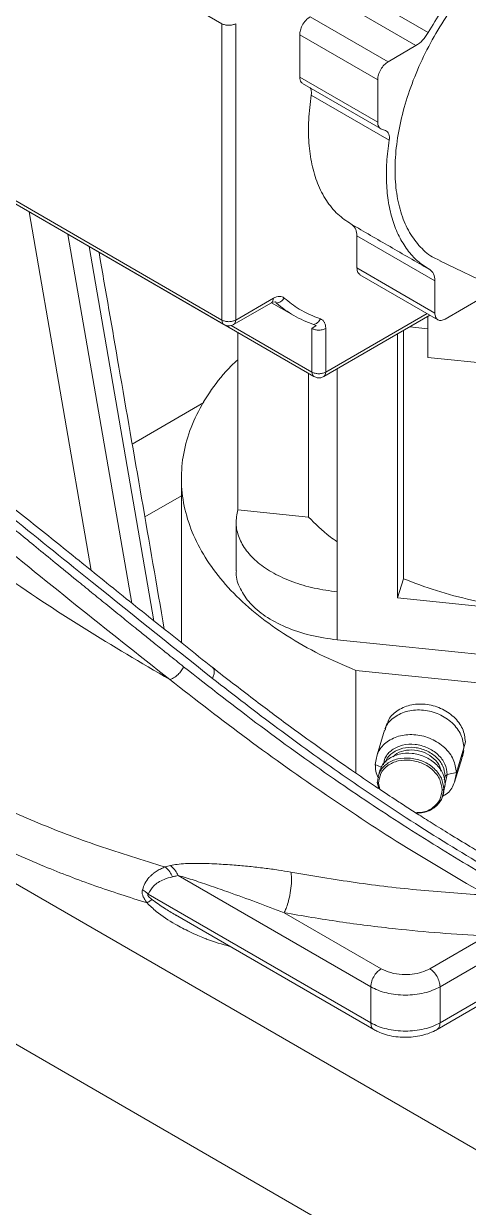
# Model space of a CAD drawing. Header units: millimetres. Extents: x 169 to 14583, y -399 to 10804.
# Drawn here: x 11719.4 to 11810.2, y 7914.5 to 8155.9 of the extents above; entities that cross this region are included whole.
import ezdxf

# ---------------------------------------------------------------- set-up
doc = ezdxf.new("R2010")
doc.units = ezdxf.units.MM
doc.header["$LTSCALE"] = 35

msp = doc.modelspace()

# ---------------------------------------------------------------- linework, layer by layer
at = {"color": 7, "linetype": 'Continuous', "lineweight": 18}
for p, q in [((12380.16, 7565.441), (10258.84, 8790.053)), ((12380.16, 7598.098), (10315.408, 8790.053)), ((11667.948, 8208.942), (11759.872, 8155.875)), ((11786.101, 8163.252), (11802.011, 8154.067)), ((11783.583, 8160.582), (11799.493, 8151.398)), ((11759.872, 8155.875), (11759.872, 8095.451)), ((11762.7, 8155.875), (11762.7, 8095.451)), ((11777.903, 8157.303), (11793.813, 8148.118)), ((11775.781, 8153.629), (11775.781, 8144.999)), ((11775.781, 8153.629), (11791.691, 8144.444)), ((11799.493, 8151.398), (11793.813, 8148.118)), ((11759.872, 8095.451), (11667.948, 8148.518)), ((11668.362, 8147.602), (11760.286, 8094.536)), ((11775.781, 8144.999), (11791.691, 8135.815)), ((11776.327, 8143.674), (11792.237, 8134.49)), ((11791.691, 8144.444), (11791.691, 8135.815)), ((11778.127, 8141.304), (11794.037, 8132.119)), ((11686.747, 8136.985), (11778.671, 8083.919)), ((11792.478, 8134.365), (11793.292, 8134.074)), ((11720.516, 8117.491), (11733.194, 8044.399)), ((11741.5, 8037.729), (11728.46, 8112.905)), ((11787.449, 8112.624), (11787.449, 8106.064)), ((11787.449, 8112.624), (11803.359, 8103.439)), ((11732.782, 8110.413), (11746.018, 8034.105)), ((11804.364, 8107.486), (11819.608, 8100.273)), ((11787.449, 8106.064), (11803.359, 8096.879)), ((11788.07, 8104.691), (11803.98, 8095.506)), ((11803.359, 8103.439), (11803.359, 8096.879)), ((11770.406, 8099.9), (11762.7, 8095.451)), ((11805.48, 8095.654), (11812.953, 8099.969)), ((11762.286, 8094.536), (11769.991, 8098.984)), ((11769.996, 8098.986), (11774.58, 8096.34)), ((11770.242, 8099.121), (11770.817, 8099.138)), ((11770.817, 8099.138), (11771.014, 8098.919)), ((11780.67, 8083.919), (11802.361, 8096.441)), ((11781.085, 8084.835), (11801.775, 8096.779)), ((11801.89, 8096.169), (11801.89, 8087.816)), ((11761.784, 8094.344), (11778.256, 8084.835)), ((11763.159, 8092.873), (11763.159, 8056.75)), ((11779.121, 8094.342), (11778.256, 8093.733)), ((11778.256, 8093.733), (11778.256, 8084.835)), ((11778.593, 8094.543), (11779.121, 8094.342)), ((11781.085, 8084.835), (11781.085, 8093.733)), ((11795.748, 8092.623), (11795.748, 8038.778)), ((11796.943, 8093.313), (11796.943, 8042.688)), ((11801.89, 8093.678), (11798.222, 8094.051)), ((11801.89, 8087.816), (11840.298, 8083.906)), ((11783.438, 8040.031), (11783.438, 8085.517)), ((11777.593, 8084.541), (11777.593, 8055.281)), ((11741.578, 8070.165), (11756.21, 8078.611)), ((11751.618, 8063.177), (11751.618, 8029.698)), ((11744.153, 8055.322), (11751.618, 8059.631)), ((11763.159, 8056.75), (11777.593, 8055.281)), ((11762.78, 8054.13), (11762.78, 8044.332)), ((11795.748, 8038.778), (11796.943, 8042.688)), ((11783.438, 8040.031), (11783.438, 8030.233)), ((11795.748, 8038.778), (11849.913, 8033.265)), ((11783.438, 8030.233), (11862.223, 8022.213)), ((11787.247, 8003.054), (11787.247, 8023.983)), ((11787.247, 8023.983), (11854.941, 8017.092)), ((11793.61, 8013.227), (11793.162, 8011.996)), ((11793.104, 8011.852), (11791.566, 8006.816)), ((11807.749, 8003.161), (11809.287, 8008.197)), ((11808.81, 8006.257), (11809.287, 8008.197)), ((11809.164, 8007.675), (11809.602, 8009.459)), ((11807.386, 8001.19), (11808.925, 8006.226)), ((11808.975, 8006.364), (11809.293, 8007.641)), ((11791.204, 8004.845), (11792.424, 8004.254)), ((11792.214, 8003.801), (11791.919, 8002.834)), ((11791.607, 8001.179), (11791.906, 7999.903)), ((11791.851, 8000.979), (11792.142, 7999.747)), ((11805.092, 7999.131), (11805.493, 8000.762)), ((11805.198, 7999.796), (11805.493, 8000.762)), ((11805.269, 8001.718), (11805.455, 8002.466)), ((11805.446, 8000.927), (11805.9, 8002.772)), ((11805.9, 8002.772), (11807.749, 8003.161)), ((11804.886, 7998.141), (11805.181, 7999.107)), ((11749.403, 7984.213), (11748.3, 7983.929)), ((11750.954, 7982.197), (11790.277, 7959.496)), ((11744.838, 7978.378), (11790.277, 7952.147)), ((11792.398, 7963.17), (11772.599, 7974.6)), ((11750.389, 7974.159), (11790.899, 7950.773)), ((11750.395, 7974.167), (11750.581, 7974.056)), ((11802.298, 7963.17), (11813.838, 7969.832)), ((11804.419, 7959.496), (11824.998, 7971.376)), ((11837.724, 7971.373), (11804.419, 7952.147)), ((11803.798, 7950.773), (11828.202, 7964.862)), ((11790.277, 7952.147), (11790.277, 7959.496)), ((11804.419, 7952.147), (11804.419, 7959.496))]:
    msp.add_line(p, q, dxfattribs=at)
at = {"color": 7, "linetype": 'Continuous', "lineweight": 18, "flags": 128}
for points in [[(11809.287, 8008.197), (11809.464, 8008.904), (11809.602, 8009.459)], [(11805.455, 8002.466), (11805.704, 8002.638), (11805.9, 8002.772)]]:
    msp.add_lwpolyline(points, dxfattribs=at)
at = {"color": 7, "linetype": 'Continuous', "lineweight": 18}
for points, knots in [([(11843.366, 8175.995), (11843.01, 8176.257), (11841.703, 8177.221), (11838.949, 8178.035), (11835.21, 8178.401), (11831.15, 8177.847), (11826.906, 8176.452), (11822.571, 8174.233), (11818.25, 8171.246), (11814.047, 8167.562), (11810.062, 8163.271), (11806.391, 8158.474), (11803.122, 8153.287), (11800.333, 8147.834), (11798.092, 8142.246), (11796.451, 8136.656), (11795.451, 8131.2), (11795.115, 8126.007), (11795.451, 8121.201), (11796.453, 8116.903), (11798.087, 8113.196), (11800.352, 8110.239), (11802.489, 8108.346), (11804.004, 8107.747), (11804.416, 8107.584)], [0, 0, 0, 0, 0.0179929, 0.0661949, 0.114397, 0.162599, 0.210801, 0.2590031, 0.3072051, 0.3554071, 0.4036092, 0.4518112, 0.5000132, 0.5482153, 0.5964173, 0.6446194, 0.6928214, 0.7410234, 0.7892255, 0.8374275, 0.8856295, 0.9338316, 0.9820336, 1, 1, 1, 1]), ([(11828.989, 8179.189), (11827.782, 8178.72), (11825.362, 8177.78), (11821.673, 8175.666), (11818.012, 8173.092), (11814.434, 8170.032), (11810.987, 8166.551), (11807.732, 8162.685), (11804.683, 8158.524), (11802.901, 8155.551), (11802.011, 8154.067)], [0, 0, 0, 0, 0.1247416, 0.2499986, 0.3752374, 0.4999989, 0.6247358, 0.7499754, 0.8752197, 1, 1, 1, 1]), ([(11777.903, 8157.303), (11777.591, 8157.077), (11776.969, 8156.625), (11776.272, 8155.567), (11775.856, 8154.519), (11775.806, 8153.925), (11775.781, 8153.629)], [0, 0, 0, 0, 0.279619, 0.5592379, 0.779619, 1, 1, 1, 1]), ([(11802.011, 8154.067), (11801.644, 8153.508), (11800.909, 8152.39), (11799.965, 8151.729), (11799.493, 8151.398)], [0, 0, 0, 0, 0.4997587, 1, 1, 1, 1]), ([(11793.813, 8148.118), (11793.535, 8147.92), (11792.98, 8147.524), (11792.277, 8146.556), (11791.789, 8145.463), (11791.724, 8144.784), (11791.691, 8144.444)], [0, 0, 0, 0, 0.24998, 0.4999797, 0.7497887, 1, 1, 1, 1]), ([(11775.781, 8144.999), (11775.821, 8144.604), (11775.879, 8144.022), (11776.241, 8143.794), (11776.357, 8143.72)], [0, 0, 0, 0, 0.6787975, 1, 1, 1, 1]), ([(11778.127, 8141.304), (11777.912, 8139.613), (11777.481, 8136.232), (11777.555, 8131.503), (11778.159, 8127.142), (11779.348, 8123.183), (11781.127, 8119.748), (11783.412, 8116.911), (11785.326, 8115.642), (11786.26, 8115.023)], [0, 0, 0, 0, 0.140991, 0.281982, 0.4229729, 0.5639639, 0.7116572, 0.8593505, 1, 1, 1, 1]), ([(11777.912, 8142.774), (11777.977, 8142.669), (11778.202, 8142.31), (11778.158, 8141.721), (11778.127, 8141.304)], [0, 0, 0, 0, 0.2915226, 1, 1, 1, 1]), ([(11791.691, 8135.815), (11791.701, 8135.64), (11791.721, 8135.289), (11791.887, 8134.868), (11792.13, 8134.534), (11792.363, 8134.421), (11792.478, 8134.365)], [0, 0, 0, 0, 0.2479279, 0.4991174, 0.7510504, 1, 1, 1, 1]), ([(11793.292, 8134.074), (11793.43, 8134.003), (11793.71, 8133.858), (11793.966, 8133.398), (11794.106, 8132.822), (11794.06, 8132.352), (11794.037, 8132.119)], [0, 0, 0, 0, 0.2473459, 0.4994327, 0.7519475, 1, 1, 1, 1]), ([(11794.037, 8132.119), (11793.84, 8130.611), (11793.445, 8127.589), (11793.431, 8123.32), (11793.83, 8119.323), (11794.691, 8115.688), (11795.982, 8112.454), (11797.703, 8109.688), (11799.782, 8107.368), (11801.465, 8106.281), (11802.305, 8105.738)], [0, 0, 0, 0, 0.1247416, 0.2499986, 0.3752374, 0.4999989, 0.6247358, 0.7499754, 0.8752197, 1, 1, 1, 1]), ([(11786.396, 8114.923), (11786.729, 8114.635), (11787.325, 8114.121), (11787.411, 8113.082), (11787.449, 8112.624)], [0, 0, 0, 0, 0.5592242, 1, 1, 1, 1]), ([(11748.124, 8032.425), (11745.035, 8050.235), (11740.593, 8075.845), (11736.152, 8101.45), (11734.799, 8109.249)], [0, 0, 0, 0, 0.6954124, 1, 1, 1, 1]), ([(11787.449, 8106.064), (11787.482, 8105.717), (11787.541, 8105.097), (11787.927, 8104.843), (11788.097, 8104.731)], [0, 0, 0, 0, 0.5594535, 1, 1, 1, 1]), ([(11802.305, 8105.738), (11802.606, 8105.488), (11803.207, 8104.987), (11803.308, 8103.955), (11803.359, 8103.439)], [0, 0, 0, 0, 0.4997587, 1, 1, 1, 1]), ([(11770.406, 8099.9), (11770.381, 8099.705), (11770.333, 8099.315), (11770.144, 8099.014), (11769.991, 8098.984), (11769.991, 8098.984)], [0, 0, 0, 0, 0.4999486, 0.9998972, 1, 1, 1, 1]), ([(11772.628, 8099.937), (11772.485, 8100.037), (11772.199, 8100.237), (11771.648, 8100.304), (11771.044, 8100.218), (11770.618, 8100.006), (11770.406, 8099.9)], [0, 0, 0, 0, 0.2499167, 0.5, 0.7500833, 1, 1, 1, 1]), ([(11780.005, 8095.676), (11778.51, 8096.268), (11775.839, 8097.325), (11773.61, 8099.138), (11772.628, 8099.937)], [0, 0, 0, 0, 0.5599309, 1, 1, 1, 1]), ([(11769.991, 8098.984), (11770.053, 8099.016), (11770.217, 8099.099), (11770.249, 8099.101), (11770.27, 8099.102)], [0, 0, 0, 0, 0.3767815, 1, 1, 1, 1]), ([(11760.342, 8094.525), (11760.323, 8094.528), (11760.149, 8094.556), (11759.942, 8094.863), (11759.895, 8095.255), (11759.872, 8095.451)], [0, 0, 0, 0, 0.057396, 0.528698, 1, 1, 1, 1]), ([(11762.286, 8094.536), (11762.405, 8094.636), (11762.642, 8094.836), (11762.681, 8095.246), (11762.7, 8095.451)], [0, 0, 0, 0, 0.4999644, 1, 1, 1, 1]), ([(11781.085, 8093.733), (11781.07, 8093.97), (11781.041, 8094.445), (11780.814, 8095.011), (11780.48, 8095.454), (11780.164, 8095.602), (11780.005, 8095.676)], [0, 0, 0, 0, 0.24991666, 0.5, 0.75008334, 1, 1, 1, 1]), ([(11803.359, 8096.879), (11803.391, 8096.578), (11803.457, 8095.975), (11803.944, 8095.444), (11804.647, 8095.287), (11805.202, 8095.532), (11805.48, 8095.654)], [0, 0, 0, 0, 0.24998, 0.4999797, 0.7497887, 1, 1, 1, 1]), ([(11760.34, 8094.522), (11760.545, 8094.426), (11760.965, 8094.231), (11761.683, 8094.255), (11762.102, 8094.452), (11762.307, 8094.548)], [0, 0, 0, 0, 0.3280078, 0.6717507, 1, 1, 1, 1]), ([(11781.085, 8093.733), (11780.851, 8093.628), (11780.382, 8093.42), (11779.539, 8093.37), (11778.795, 8093.479), (11778.436, 8093.648), (11778.256, 8093.733)], [0, 0, 0, 0, 0.279619, 0.5592379, 0.779619, 1, 1, 1, 1]), ([(11650.913, 8090.295), (11651.689, 8089.885), (11653.24, 8089.063), (11655.821, 8087.492), (11658.532, 8085.711), (11661.673, 8083.515), (11665.23, 8080.906), (11669.176, 8077.914), (11674.537, 8073.778), (11681.307, 8068.503), (11689.493, 8062.194), (11700.551, 8053.862), (11714.561, 8043.81), (11731.666, 8032.421), (11743.387, 8025.568), (11749.24, 8022.146)], [0, 0, 0, 0, 0.0282868, 0.0565648, 0.0851011, 0.1140743, 0.1534742, 0.1937041, 0.2346093, 0.3178281, 0.4022353, 0.4872891, 0.6582088, 0.8293081, 1, 1, 1, 1]), ([(11763.159, 8087.351), (11762.701, 8086.938), (11760.569, 8085.016), (11757.674, 8081.28), (11754.57, 8076.204), (11752.548, 8070.939), (11751.546, 8065.581), (11751.606, 8060.191), (11752.715, 8054.839), (11754.86, 8049.593), (11758.021, 8044.521), (11762.15, 8039.687), (11767.193, 8035.15), (11773.104, 8030.981), (11779.749, 8027.186), (11784.75, 8025.05), (11787.247, 8023.983)], [0, 0, 0, 0, 0.02059908, 0.09587695, 0.17114921, 0.24662979, 0.32190767, 0.39717992, 0.47266051, 0.54793838, 0.62321064, 0.69869122, 0.77396909, 0.84924045, 0.92471748, 1, 1, 1, 1]), ([(11781.085, 8084.835), (11780.979, 8084.782), (11780.773, 8084.679), (11780.3, 8084.542), (11779.659, 8084.464), (11779.03, 8084.553), (11778.564, 8084.695), (11778.364, 8084.786), (11778.256, 8084.835)], [0, 0, 0, 0, 0.1348068, 0.2620318, 0.5033312, 0.7448669, 0.8630651, 1, 1, 1, 1]), ([(11778.726, 8083.908), (11778.707, 8083.911), (11778.534, 8083.94), (11778.327, 8084.246), (11778.28, 8084.638), (11778.256, 8084.835)], [0, 0, 0, 0, 0.0573668, 0.5286834, 1, 1, 1, 1]), ([(11778.725, 8083.905), (11778.93, 8083.809), (11779.349, 8083.614), (11780.066, 8083.638), (11780.486, 8083.835), (11780.691, 8083.931)], [0, 0, 0, 0, 0.3278692, 0.671686, 1, 1, 1, 1]), ([(11781.085, 8084.835), (11781.065, 8084.63), (11781.027, 8084.219), (11780.789, 8084.019), (11780.671, 8083.919)], [0, 0, 0, 0, 0.5000172, 1, 1, 1, 1]), ([(11757.946, 8024.631), (11754.283, 8027.531), (11747.093, 8033.222), (11736.554, 8041.689), (11726.433, 8049.85), (11716.699, 8057.649), (11707.33, 8065.05), (11701.128, 8069.685), (11698.095, 8071.951)], [0, 0, 0, 0, 0.1837848, 0.360681, 0.5307129, 0.6939116, 0.850321, 1, 1, 1, 1]), ([(11752.066, 8024.754), (11751.032, 8025.58), (11749.145, 8027.086), (11746.591, 8029.134), (11744.342, 8030.943), (11742.018, 8032.817), (11739.271, 8035.038), (11736.284, 8037.459), (11733.215, 8039.955), (11729.774, 8042.758), (11726.009, 8045.833), (11722.068, 8049.055), (11718.636, 8051.86), (11709.78, 8059.098), (11702.049, 8065.249), (11695.278, 8070.636)], [0, 0, 0, 0, 0.0544495, 0.0993295, 0.1346398, 0.1731274, 0.2220547, 0.2797512, 0.3310765, 0.3844936, 0.4619409, 0.530609, 0.5933544, 0.6438447, 1, 1, 1, 1]), ([(11698.205, 8069.628), (11703.839, 8065.353), (11715.112, 8056.799), (11734.888, 8040.737), (11749.213, 8029.339), (11757.969, 8022.372)], [0, 0, 0, 0, 0.2797101, 0.5597254, 1, 1, 1, 1]), ([(11691.742, 8068.055), (11698.138, 8062.993), (11710.94, 8052.862), (11729.995, 8037.329), (11742.824, 8027.208), (11749.24, 8022.146)], [0, 0, 0, 0, 0.33291766, 0.66635227, 1, 1, 1, 1]), ([(11763.159, 8056.75), (11762.968, 8055.817), (11762.584, 8053.938), (11763.258, 8051.103), (11764.753, 8048.389), (11767.17, 8045.914), (11770.373, 8043.755), (11774.278, 8042.016), (11778.662, 8040.681), (11781.853, 8040.247), (11783.438, 8040.031)], [0, 0, 0, 0, 0.1242246, 0.2500096, 0.3757442, 0.499997, 0.6241979, 0.7499627, 0.8757224, 1, 1, 1, 1]), ([(11777.593, 8055.281), (11778.949, 8053.904), (11780.697, 8052.128), (11782.936, 8050.553), (11783.438, 8050.2)], [0, 0, 0, 0, 0.7756131, 1, 1, 1, 1]), ([(11762.865, 8044.329), (11762.841, 8044.149), (11762.672, 8042.917), (11763.528, 8040.629), (11765.468, 8037.661), (11768.64, 8034.972), (11772.814, 8032.735), (11777.833, 8031.029), (11781.57, 8030.498), (11783.438, 8030.233)], [0, 0, 0, 0, 0.0269578, 0.185376, 0.3437941, 0.5022123, 0.6681415, 0.8340708, 1, 1, 1, 1]), ([(11796.943, 8042.688), (11799.161, 8041.847), (11803.599, 8040.166), (11810.875, 8038.271), (11818.464, 8036.873), (11826.43, 8036.019), (11834.638, 8035.763), (11842.581, 8036.051), (11847.601, 8036.723), (11849.913, 8037.033)], [0, 0, 0, 0, 0.1430752, 0.2861503, 0.4292255, 0.5723007, 0.7221796, 0.8720585, 1, 1, 1, 1]), ([(11749.24, 8022.146), (11749.499, 8022.232), (11750.047, 8022.414), (11750.892, 8023.092), (11751.609, 8023.917), (11751.916, 8024.478), (11752.066, 8024.754)], [0, 0, 0, 0, 0.25574, 0.541438, 0.7741872, 1, 1, 1, 1]), ([(11826.089, 7975.316), (11821.313, 7977.932), (11811.762, 7983.165), (11797.708, 7991.829), (11783.031, 8001.571), (11767.773, 8012.469), (11757.302, 8020.659), (11752.066, 8024.754)], [0, 0, 0, 0, 0.1866212, 0.3732668, 0.5599337, 0.7799551, 1, 1, 1, 1]), ([(11757.969, 8022.372), (11758.073, 8022.625), (11758.29, 8023.154), (11758.35, 8023.867), (11758.239, 8024.4), (11757.999, 8024.536), (11757.911, 8024.586)], [0, 0, 0, 0, 0.2575554, 0.5388987, 0.8311348, 1, 1, 1, 1]), ([(11827.153, 7978.736), (11825.168, 7979.805), (11821.382, 7981.844), (11816.022, 7984.885), (11811.236, 7987.688), (11807.018, 7990.232), (11803.361, 7992.494), (11800.257, 7994.452), (11797.586, 7996.166), (11794.634, 7998.087), (11790.907, 8000.556), (11786.039, 8003.859), (11780.257, 8007.895), (11773.579, 8012.708), (11766.023, 8018.332), (11760.738, 8022.453), (11757.943, 8024.633)], [0, 0, 0, 0, 0.0829099, 0.1581157, 0.225613, 0.2853983, 0.3374688, 0.3818223, 0.418457, 0.4523486, 0.5091821, 0.5797875, 0.6641682, 0.762328, 0.8742707, 1, 1, 1, 1]), ([(11749.24, 8022.146), (11754.528, 8018.041), (11765.063, 8009.863), (11781.183, 7998.473), (11797.431, 7987.778), (11808.473, 7981.363), (11813.973, 7978.168)], [0, 0, 0, 0, 0.2528875, 0.5038468, 0.7528823, 1, 1, 1, 1]), ([(11757.969, 8022.372), (11762.389, 8018.946), (11771.121, 8012.179), (11784.31, 8002.725), (11798.096, 7993.469), (11812.457, 7984.518), (11822.616, 7978.94), (11827.614, 7976.196)], [0, 0, 0, 0, 0.19728732, 0.38970696, 0.5772471, 0.79200611, 1, 1, 1, 1]), ([(11809.287, 8008.197), (11809.163, 8009.107), (11808.914, 8010.928), (11807.001, 8013.406), (11804.266, 8015.21), (11801.018, 8016.075), (11797.75, 8015.877), (11795.075, 8014.607), (11793.479, 8013.108), (11793.262, 8012.031), (11793.219, 8011.821)], [0, 0, 0, 0, 0.13807751, 0.27615502, 0.41423253, 0.55231005, 0.69038756, 0.82846507, 0.96654258, 1, 1, 1, 1]), ([(11809.602, 8009.459), (11809.479, 8010.362), (11809.232, 8012.168), (11807.335, 8014.625), (11804.622, 8016.415), (11801.402, 8017.273), (11798.158, 8017.076), (11795.514, 8015.815), (11793.95, 8014.374), (11793.736, 8013.36), (11793.703, 8013.203)], [0, 0, 0, 0, 0.1392055, 0.2784109, 0.4176164, 0.5568219, 0.6960274, 0.8352328, 0.9744383, 1, 1, 1, 1]), ([(11805.9, 8002.772), (11805.801, 8003.498), (11805.603, 8004.95), (11804.078, 8006.925), (11801.898, 8008.363), (11799.306, 8009.054), (11796.71, 8008.892), (11794.544, 8007.893), (11793.133, 8006.421), (11792.946, 8005.241), (11792.87, 8004.762)], [0, 0, 0, 0, 0.1301536, 0.2603073, 0.3904609, 0.5206145, 0.6507682, 0.7809218, 0.9110754, 1, 1, 1, 1]), ([(11805.455, 8002.466), (11805.358, 8003.154), (11805.165, 8004.528), (11803.73, 8006.406), (11801.655, 8007.761), (11799.204, 8008.425), (11796.736, 8008.264), (11794.712, 8007.314), (11793.526, 8006.201), (11793.36, 8005.419), (11793.333, 8005.289)], [0, 0, 0, 0, 0.1389129, 0.277831, 0.4167451, 0.5556633, 0.6945774, 0.8334956, 0.9723636, 1, 1, 1, 1]), ([(11798.35, 8005.706), (11797.5, 8005.709), (11795.799, 8005.715), (11793.643, 8004.698), (11792.152, 8003.063), (11791.951, 8001.673), (11791.851, 8000.979)], [0, 0, 0, 0, 0.24998832, 0.50012154, 0.75004514, 1, 1, 1, 1]), ([(11805.493, 8000.762), (11805.391, 8001.51), (11805.186, 8003.006), (11803.615, 8005.041), (11801.368, 8006.523), (11798.7, 8007.234), (11796.018, 8007.07), (11793.811, 8006.031), (11792.471, 8004.734), (11792.289, 8003.775), (11792.243, 8003.531)], [0, 0, 0, 0, 0.13621159, 0.27242319, 0.40863478, 0.54484637, 0.68105797, 0.81726956, 0.95348087, 1, 1, 1, 1]), ([(11804.591, 8003.488), (11804.541, 8003.78), (11804.388, 8004.687), (11803.245, 8006.063), (11801.415, 8007.289), (11799.191, 8007.884), (11797.029, 8007.717), (11795.471, 8007.144), (11794.967, 8006.511), (11794.846, 8006.358)], [0, 0, 0, 0, 0.0821164, 0.2547401, 0.4273637, 0.5999874, 0.7726111, 0.9452347, 1, 1, 1, 1]), ([(11804.85, 7999.655), (11804.75, 8000.37), (11804.549, 8001.8), (11803.058, 8003.739), (11800.902, 8005.197), (11799.201, 8005.536), (11798.35, 8005.706)], [0, 0, 0, 0, 0.2497249, 0.4998595, 0.7500311, 1, 1, 1, 1]), ([(11697.772, 8004.91), (11701.567, 8002.819), (11709.138, 7998.648), (11721.553, 7993.114), (11734.541, 7988.115), (11743.722, 7985.322), (11748.3, 7983.929)], [0, 0, 0, 0, 0.2518937, 0.5025185, 0.7518837, 1, 1, 1, 1]), ([(11791.204, 8004.845), (11791.225, 8003.903), (11791.247, 8002.934), (11791.868, 8002.11), (11791.885, 8002.087)], [0, 0, 0, 0, 0.97225341, 1, 1, 1, 1]), ([(11804.963, 7998.394), (11805.086, 7998.446), (11806.116, 7998.888), (11807.336, 8000.557), (11807.611, 8002.293), (11807.749, 8003.161)], [0, 0, 0, 0, 0.0632586, 0.5316293, 1, 1, 1, 1]), ([(11799.414, 7994.997), (11799.897, 7995.004), (11801.225, 7995.022), (11803.052, 7995.949), (11804.55, 7997.568), (11804.75, 7998.959), (11804.85, 7999.655)], [0, 0, 0, 0, 0.1601214, 0.4402258, 0.7200954, 1, 1, 1, 1]), ([(11799.527, 7994.924), (11800.029, 7994.93), (11801.416, 7994.946), (11803.315, 7995.925), (11804.893, 7997.609), (11805.096, 7999.067), (11805.198, 7999.796)], [0, 0, 0, 0, 0.1591454, 0.4394303, 0.7197151, 1, 1, 1, 1]), ([(11699.766, 7995.694), (11703.551, 7993.611), (11711.121, 7989.447), (11722.682, 7984.334), (11733.843, 7980.026), (11741.021, 7977.739), (11744.609, 7976.595)], [0, 0, 0, 0, 0.27997468, 0.55995572, 0.77997283, 1, 1, 1, 1]), ([(11748.3, 7983.929), (11748.049, 7983.827), (11747.484, 7983.598), (11746.671, 7983.159), (11745.949, 7982.659), (11745.404, 7982.184), (11744.8, 7981.547), (11744.158, 7980.672), (11743.82, 7979.716), (11743.666, 7979.28)], [0, 0, 0, 0, 0.12703791, 0.28514259, 0.43163012, 0.53505603, 0.61540154, 0.8249831, 1, 1, 1, 1]), ([(11748.3, 7983.929), (11748.639, 7983.613), (11749.244, 7983.048), (11749.643, 7982.266), (11749.819, 7981.921)], [0, 0, 0, 0, 0.5599273, 1, 1, 1, 1]), ([(11773.966, 7982.86), (11773.119, 7983.006), (11771.282, 7983.324), (11768.451, 7983.704), (11765.431, 7984.044), (11762.19, 7984.333), (11759.287, 7984.522), (11756.928, 7984.617), (11755.223, 7984.652), (11753.787, 7984.649), (11752.269, 7984.6), (11750.771, 7984.498), (11749.837, 7984.303), (11749.403, 7984.213)], [0, 0, 0, 0, 0.0898573, 0.1950413, 0.3081519, 0.4265847, 0.5675169, 0.6540545, 0.7189281, 0.7852998, 0.8434565, 0.9272097, 1, 1, 1, 1]), ([(11749.403, 7984.213), (11749.763, 7983.88), (11750.379, 7983.312), (11750.785, 7982.524), (11750.954, 7982.197)], [0, 0, 0, 0, 0.5851294, 1, 1, 1, 1]), ([(11749.819, 7981.921), (11749.233, 7981.764), (11748.188, 7981.483), (11746.92, 7980.832), (11745.718, 7979.969), (11745.18, 7978.996), (11744.838, 7978.378)], [0, 0, 0, 0, 0.2873443, 0.5136111, 0.6909962, 1, 1, 1, 1]), ([(11749.819, 7981.921), (11750.031, 7981.971), (11750.411, 7982.061), (11750.788, 7982.155), (11750.954, 7982.197)], [0, 0, 0, 0, 0.5600122, 1, 1, 1, 1]), ([(11772.599, 7974.6), (11770.686, 7975.325), (11766.836, 7976.785), (11761.908, 7978.551), (11757.695, 7980.027), (11754.197, 7981.232), (11752.024, 7981.878), (11750.954, 7982.197)], [0, 0, 0, 0, 0.2497605, 0.5024607, 0.6709126, 0.8379962, 1, 1, 1, 1]), ([(11773.966, 7982.86), (11774.019, 7982.519), (11774.133, 7981.792), (11774.06, 7980.094), (11773.792, 7978.266), (11773.406, 7976.66), (11773.006, 7975.433), (11772.73, 7974.868), (11772.599, 7974.6)], [0, 0, 0, 0, 0.1703437, 0.36237934, 0.56480294, 0.72144999, 0.86800644, 1, 1, 1, 1]), ([(11813.973, 7978.168), (11809.46, 7978.473), (11800.434, 7979.082), (11787.054, 7980.651), (11778.329, 7982.124), (11773.966, 7982.86)], [0, 0, 0, 0, 0.3333164, 0.6666503, 1, 1, 1, 1]), ([(11743.666, 7979.28), (11743.634, 7979.113), (11743.569, 7978.78), (11743.7, 7978.157), (11744.022, 7977.409), (11744.395, 7976.892), (11744.609, 7976.595)], [0, 0, 0, 0, 0.2139677, 0.4246752, 0.6694069, 1, 1, 1, 1]), ([(11743.666, 7979.28), (11743.905, 7979.127), (11744.33, 7978.855), (11744.683, 7978.523), (11744.838, 7978.378)], [0, 0, 0, 0, 0.5621322, 1, 1, 1, 1]), ([(11744.609, 7976.595), (11744.832, 7976.761), (11745.231, 7977.058), (11745.491, 7977.214), (11745.605, 7977.283)], [0, 0, 0, 0, 0.56, 1, 1, 1, 1]), ([(11744.838, 7978.378), (11744.82, 7978.365), (11744.788, 7978.341), (11744.762, 7978.282), (11744.763, 7978.209), (11744.794, 7978.115), (11744.871, 7977.991), (11745.125, 7977.677), (11745.391, 7977.459), (11745.605, 7977.283)], [0, 0, 0, 0, 0.07139424, 0.13249212, 0.18898614, 0.24791836, 0.3344375, 0.46272266, 1, 1, 1, 1]), ([(11745.605, 7977.283), (11746.443, 7976.675), (11748.014, 7975.534), (11749.638, 7974.602), (11750.395, 7974.167)], [0, 0, 0, 0, 0.53353392, 1, 1, 1, 1]), ([(11744.609, 7976.595), (11745.216, 7976.002), (11746.949, 7974.307), (11749.973, 7972.435), (11752.867, 7970.907), (11754.861, 7969.996), (11755.974, 7969.528), (11756.554, 7969.295), (11756.722, 7969.229), (11758.327, 7968.596), (11759.94, 7968.158), (11761.535, 7967.724)], [0, 0, 0, 0, 0.1289149, 0.3680434, 0.5404451, 0.6371054, 0.7096506, 0.7293582, 0.7350733, 0.7380297, 1, 1, 1, 1]), ([(11772.599, 7974.6), (11776.351, 7973.961), (11783.85, 7972.683), (11794.5, 7971.367), (11804.402, 7970.409), (11810.498, 7970.034), (11813.545, 7969.846)], [0, 0, 0, 0, 0.2803816, 0.5604621, 0.7803255, 1, 1, 1, 1]), ([(11790.277, 7959.496), (11790.317, 7959.878), (11790.397, 7960.643), (11790.965, 7961.777), (11791.664, 7962.661), (11792.154, 7963), (11792.398, 7963.17)], [0, 0, 0, 0, 0.279619, 0.5592379, 0.779619, 1, 1, 1, 1]), ([(11802.298, 7963.17), (11801.772, 7962.916), (11800.719, 7962.408), (11798.745, 7962.014), (11796.565, 7961.944), (11794.285, 7962.288), (11793.027, 7962.876), (11792.398, 7963.17)], [0, 0, 0, 0, 0.1867533, 0.3735952, 0.5603225, 0.7801874, 1, 1, 1, 1]), ([(11790.277, 7952.147), (11790.313, 7951.854), (11790.386, 7951.269), (11790.669, 7950.818), (11790.899, 7950.773), (11790.899, 7950.773)], [0, 0, 0, 0, 0.4999489, 0.9998979, 1, 1, 1, 1]), ([(11790.899, 7950.773), (11791.169, 7950.627), (11791.915, 7950.225), (11793.273, 7949.728), (11794.969, 7949.341), (11796.74, 7949.165), (11798.529, 7949.199), (11800.29, 7949.443), (11801.939, 7949.893), (11803.089, 7950.377), (11803.669, 7950.702), (11803.798, 7950.773)], [0, 0, 0, 0, 0.0729655, 0.2011982, 0.3291585, 0.4566671, 0.5840505, 0.7120826, 0.8415055, 0.96491, 1, 1, 1, 1])]:
    msp.add_open_spline(points, degree=3, knots=knots, dxfattribs=at)
for points in [[(11762.7, 8155.875), (11762.493, 8155.781), (11762.08, 8155.591), (11761.286, 8155.51), (11760.491, 8155.591), (11760.078, 8155.781), (11759.872, 8155.875)], [(11786.249, 8115.006), (11788.901, 8113.475), (11794.205, 8110.413), (11799.508, 8107.352), (11802.159, 8105.822)], [(11772.628, 8099.937), (11772.525, 8099.802), (11772.319, 8099.532), (11771.916, 8099.222), (11771.472, 8098.998), (11771.167, 8098.945), (11771.014, 8098.919)], [(11771.014, 8098.919), (11772.165, 8097.995), (11774.466, 8096.146), (11777.217, 8095.077), (11778.593, 8094.543)], [(11759.872, 8095.451), (11760.078, 8095.357), (11760.491, 8095.167), (11761.286, 8095.086), (11762.08, 8095.167), (11762.493, 8095.357), (11762.7, 8095.451)], [(11780.005, 8095.676), (11779.923, 8095.53), (11779.757, 8095.237), (11779.409, 8094.895), (11779.015, 8094.642), (11778.734, 8094.576), (11778.593, 8094.543)], [(11807.749, 8003.161), (11807.624, 8004.071), (11807.376, 8005.892), (11805.463, 8008.37), (11802.728, 8010.174), (11799.476, 8011.04), (11796.224, 8010.836), (11793.49, 8009.589), (11791.577, 8007.5), (11791.328, 8005.73), (11791.204, 8004.845)], [(11798.401, 8006.122), (11797.511, 8006.128), (11795.731, 8006.139), (11793.485, 8005.065), (11791.914, 8003.363), (11791.709, 8001.907), (11791.607, 8001.179)], [(11805.198, 7999.796), (11805.096, 8000.545), (11804.891, 8002.042), (11803.319, 8004.065), (11801.073, 8005.596), (11799.292, 8005.947), (11798.401, 8006.122)], [(11791.607, 8001.179), (11791.605, 8001.156), (11791.6, 8001.111), (11791.651, 8001.048), (11791.737, 8000.998), (11791.813, 8000.985), (11791.851, 8000.979)], [(11804.85, 7999.655), (11804.89, 7999.654), (11804.969, 7999.651), (11805.078, 7999.681), (11805.164, 7999.73), (11805.186, 7999.774), (11805.198, 7999.796)], [(11804.419, 7959.496), (11804.387, 7959.835), (11804.324, 7960.514), (11803.833, 7961.607), (11803.132, 7962.578), (11802.576, 7962.973), (11802.298, 7963.17)], [(11790.277, 7959.496), (11790.766, 7959.244), (11791.744, 7958.74), (11793.5, 7958.212), (11795.384, 7957.879), (11797.348, 7957.768), (11799.312, 7957.879), (11801.196, 7958.212), (11802.952, 7958.74), (11803.93, 7959.244), (11804.419, 7959.496)], [(11804.419, 7952.147), (11803.93, 7951.895), (11802.952, 7951.391), (11801.196, 7950.863), (11799.312, 7950.53), (11797.348, 7950.419), (11795.384, 7950.53), (11793.5, 7950.863), (11791.744, 7951.391), (11790.766, 7951.895), (11790.277, 7952.147)], [(11803.798, 7950.773), (11803.976, 7950.924), (11804.332, 7951.224), (11804.39, 7951.839), (11804.419, 7952.147)]]:
    msp.add_open_spline(points, degree=3, dxfattribs=at)

doc.saveas('drawing.dxf')
